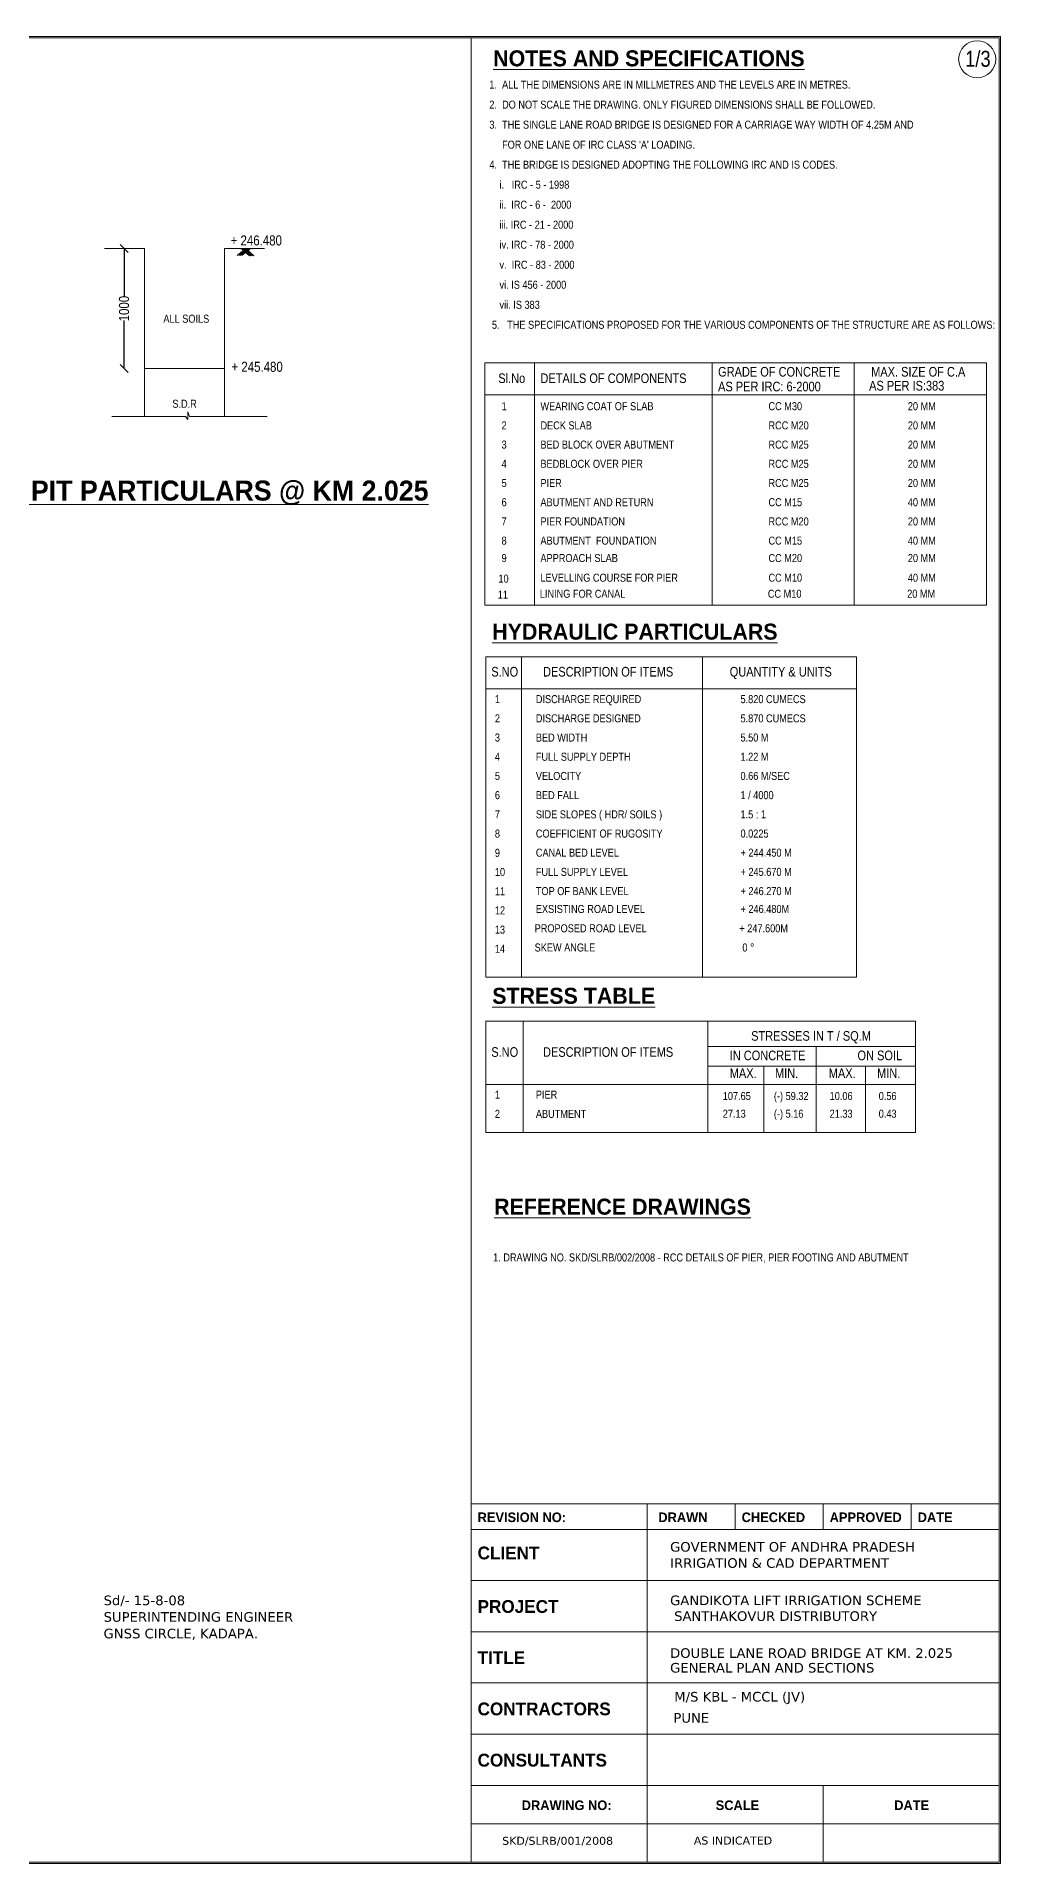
# Model space of a CAD drawing. Header units: millimetres. Extents: x 449734 to 511101, y -148614 to -102958.
# Drawn here: x 487007 to 511101, y -148614 to -102958 of the extents above; entities that cross this region are included whole.
import ezdxf
from ezdxf.enums import TextEntityAlignment as Align

# ---------------------------------------------------------------- set-up
doc = ezdxf.new("R2010")
doc.units = ezdxf.units.MM
doc.header["$LTSCALE"] = 300
doc.header["$MEASUREMENT"] = 0
doc.layers.add('MAIN', color=7, linetype='Continuous')
doc.styles.add('ARIAL NARROW', font='ARIALN.TTF', dxfattribs={"height": 250})
doc.styles.add('CITYBLUEPR', font='cityb___.ttf')
doc.styles.add('VERDANA', font='verdana.ttf')
doc.dimstyles.get("Standard").update_dxf_attribs({"dimtxt": 200, "dimasz": 200, "dimexe": 0.18, "dimexo": 0.0625, "dimgap": 0.09, "dimtad": 0, "dimdec": 0, "dimzin": 0, "dimdsep": 46, "dimtxsty": 'ARIAL NARROW', "dimcen": 0.0851, "dimdle": 0.1, "dimse1": 1, "dimse2": 1, "dimadec": 0, "dimazin": 0, "dimtfac": 1, "dimtdec": 0, "dimtofl": 0, "dimtmove": 0, "dimatfit": 3, "dimfxl": 1, "dimtolj": 1, "dimtzin": 0, "dimarcsym": 0})

# ---------------------------------------------------------------- blocks, each defined once
blk = doc.blocks.new('_Oblique')
at = {"color": 0, "linetype": 'ByBlock', "lineweight": -2}
blk.add_line((-0.5, -0.5), (0.5, 0.5), dxfattribs=at)
blk = doc.blocks.new('*D26')
at = {"layer": 'Defpoints', "color": 0, "lineweight": 9, "transparency": 16777216}
for p in [(489703, -108257), (489194, -111257), (489703, -111257)]:
    blk.add_point(p, dxfattribs=at)
at = {"layer": 'MAIN', "color": 0, "lineweight": -2, "transparency": 16777216}
for p, q in [((489194, -108257), (489194, -109461)), ((489194, -111257), (489194, -110053))]:
    blk.add_line(p, q, dxfattribs=at)
at = {"layer": 'MAIN', "color": 0, "lineweight": -2, "transparency": 16777216, "xscale": 200, "yscale": 200, "zscale": 200}
for p, rotation in [((489194, -108257), 90), ((489194, -111257), 270)]:
    blk.add_blockref('_Oblique', p, dxfattribs=dict(at, rotation=rotation))
at = {"layer": 'MAIN', "color": 0, "lineweight": 9, "transparency": 16777216, "insert": (489194, -109757), "char_height": 250, "attachment_point": 5, "rotation": 90, "style": 'ARIAL NARROW'}
blk.add_mtext('\\A1;1000', dxfattribs=at)

msp = doc.modelspace()

# ---------------------------------------------------------------- linework, layer by layer
at = {"color": 0, "linetype": 'ByBlock', "lineweight": 9}
for points in [[(449734.5, -102957.7), (511100.5, -102957.7), (511100.5, -148614.2), (449734.5, -148614.2)], [(449764.5, -102987.7), (511070.5, -102987.7), (511070.5, -148584.2), (449764.5, -148584.2)]]:
    msp.add_lwpolyline(points, close=True, dxfattribs=at)
at = {"layer": 'MAIN', "color": 0, "lineweight": 9}
for p, q in [((449764.5, -102987.7), (511070.5, -102987.7)), ((497870.5, -102987.7), (497870.5, -148584.2)), ((511070.5, -102987.7), (511070.5, -148584.2)), ((488702.8, -108256.8), (489702.8, -108256.8)), ((489702.8, -108256.8), (489702.8, -112454.9)), ((491702.8, -112454.9), (491702.8, -108256.8)), ((491702.8, -108256.8), (492702.8, -108256.8)), ((492241.2, -108257.1), (492020.9, -108433.2)), ((492279.9, -108257.1), (492059.5, -108433.2)), ((492279.8, -108257.1), (492059.5, -108433.2)), ((492318.5, -108257.1), (492098.1, -108433.2)), ((492318.5, -108257.1), (492098.1, -108433.2)), ((492123, -108256.8), (492328.9, -108439.3)), ((492357.1, -108257.1), (492136.8, -108433.2)), ((492161.3, -108256.8), (492369.6, -108441.3)), ((492164, -108259.1), (492365, -108437.2)), ((492200, -108257.1), (492405.7, -108439.3)), ((492241.2, -108257.1), (492442.3, -108435.2)), ((489702.8, -111256.8), (491702.8, -111256.8)), ((498209.1, -111111.4), (498209, -117168)), ((498209.1, -111111.4), (510755.5, -111111.4)), ((499455, -111111.4), (499455, -117168.5)), ((503895.1, -111111.4), (503895.1, -117168.5)), ((507445.5, -111111.4), (507445.5, -117168.5)), ((510755.5, -111111.4), (510755.5, -117168)), ((498209.1, -111911.4), (510755.5, -111911.4)), ((488890.5, -112454.9), (490731.2, -112454.9)), ((490832.7, -112454.9), (492775, -112454.9)), ((498209.5, -117069), (498209, -117068.5)), ((498209, -117168), (498209.5, -117168.5)), ((498209.5, -117168.5), (510755, -117168.5)), ((510755, -117168.5), (510755.5, -117168)), ((498235.6, -118463), (507500.6, -118463)), ((498235.6, -118463), (498235.6, -126463)), ((499125.3, -118463), (499125.3, -126463)), ((503656.3, -118463), (503656.3, -126463)), ((507500.6, -118463), (507500.6, -126463)), ((498235.6, -119263), (507500.6, -119263)), ((498235.6, -126463), (507500.6, -126463)), ((498235.6, -127564.4), (498235.6, -130345)), ((498235.6, -127564.4), (508975.8, -127564.4)), ((499167.7, -127564.4), (499167.7, -130345)), ((503785.8, -127564.4), (503785.8, -130345)), ((508975.8, -127564.4), (508975.8, -130345)), ((503785.8, -128199.5), (508975.8, -128199.5)), ((506497.3, -128199.5), (506497.3, -130345)), ((503785.8, -128686.4), (508975.8, -128686.4)), ((505183.9, -128686.4), (505183.9, -130345)), ((507726, -128686.4), (507726, -130345)), ((498235.6, -129147.7), (508975.8, -129147.7)), ((498235.6, -130345), (508975.8, -130345)), ((497870.5, -139624.2), (511070.5, -139624.2)), ((502270.5, -139624.2), (502270.5, -148584.2)), ((504470.5, -139624.2), (504470.5, -140264.2)), ((506670.5, -139624.2), (506670.5, -140264.2)), ((508870.5, -139624.2), (508870.5, -140264.2)), ((497870.5, -140264.2), (511070.5, -140264.2)), ((497870.5, -141544.2), (511070.5, -141544.2)), ((511070.5, -141544.2), (511070.5, -148584.2)), ((497870.5, -142824.2), (511070.5, -142824.2)), ((497870.5, -144104.2), (511070.5, -144104.2)), ((497870.5, -145384.2), (511070.5, -145384.2)), ((497870.5, -146664.2), (511070.5, -146664.2)), ((506670.5, -146664.2), (506670.5, -148584.2)), ((511070.5, -147624.2), (497870.5, -147624.2)), ((449764.5, -148584.2), (511070.5, -148584.2))]:
    msp.add_line(p, q, dxfattribs=at)
msp.add_lwpolyline([(490832.7, -112454.9), (490789, -112337.8), (490789, -112454.9), (490789, -112527.3), (490731.2, -112454.9)], dxfattribs=at)
msp.add_circle((510518.6, -103525), 463.3, dxfattribs=at)

# ---------------------------------------------------------------- texts
for s, height, style, p in [('%%UNOTES AND SPECIFICATIONS', 400, 'CITYBLUEPR', (498419.6, -103702.5)), ('1/3', 400, 'ARIAL NARROW', (510218.1, -103713.9)), ('+ 246.480', 250, 'ARIAL NARROW', (491858.9, -108177.6)), ('+ 245.480', 250, 'ARIAL NARROW', (491879.4, -111335.5)), ('Sl.No     ', 240, 'ARIAL NARROW', (498548.7, -111616.7)), ('DETAILS OF COMPONENTS', 240, 'ARIAL NARROW', (499602.2, -111616.7)), ('GRADE OF CONCRETE', 240, 'ARIAL NARROW', (504042.4, -111455.3)), ('MAX. SIZE OF C.A', 240, 'ARIAL NARROW', (507869, -111455.3)), ('AS PER IRC: 6-2000', 240, 'ARIAL NARROW', (504042.4, -111824.2)), ('AS PER IS:383', 240, 'ARIAL NARROW', (507817.6, -111803.8)), ('1', 200, 'ARIAL NARROW', (498630.6, -112295.5)), ('WEARING COAT OF SLAB', 200, 'ARIAL NARROW', (499602.2, -112295.5)), ('CC M30', 200, 'ARIAL NARROW', (505302.2, -112295.5)), ('20 MM', 200, 'ARIAL NARROW', (508785.3, -112295.5)), ('2', 200, 'ARIAL NARROW', (498630.6, -112775.5)), ('DECK SLAB', 200, 'ARIAL NARROW', (499602.2, -112775.5)), ('RCC M20', 200, 'ARIAL NARROW', (505302.2, -112775.5)), ('20 MM', 200, 'ARIAL NARROW', (508785.3, -112775.5)), ('3', 200, 'ARIAL NARROW', (498630.6, -113255.5)), ('BED BLOCK OVER ABUTMENT', 200, 'ARIAL NARROW', (499602.2, -113255.5)), ('RCC M25', 200, 'ARIAL NARROW', (505302.2, -113255.5)), ('20 MM', 200, 'ARIAL NARROW', (508785.3, -113255.5)), ('4', 200, 'ARIAL NARROW', (498630.6, -113735.5)), ('BEDBLOCK OVER PIER', 200, 'ARIAL NARROW', (499602.2, -113735.5)), ('RCC M25', 200, 'ARIAL NARROW', (505302.2, -113735.5)), ('20 MM', 200, 'ARIAL NARROW', (508785.3, -113735.5)), ('5', 200, 'ARIAL NARROW', (498630.6, -114215.5)), ('PIER', 200, 'ARIAL NARROW', (499602.2, -114215.5)), ('RCC M25', 200, 'ARIAL NARROW', (505302.2, -114215.5)), ('20 MM', 200, 'ARIAL NARROW', (508785.3, -114215.5)), ('6', 200, 'ARIAL NARROW', (498630.6, -114695.5)), ('ABUTMENT AND RETURN', 200, 'ARIAL NARROW', (499602.2, -114695.5)), ('CC M15', 200, 'ARIAL NARROW', (505302.2, -114695.5)), ('40 MM', 200, 'ARIAL NARROW', (508785.3, -114695.5)), ('7', 200, 'ARIAL NARROW', (498630.6, -115175.5)), ('PIER FOUNDATION', 200, 'ARIAL NARROW', (499602.2, -115175.5)), ('RCC M20', 200, 'ARIAL NARROW', (505302.2, -115175.5)), ('20 MM', 200, 'ARIAL NARROW', (508785.3, -115175.5)), ('8', 200, 'ARIAL NARROW', (498630.6, -115655.5)), ('ABUTMENT  FOUNDATION', 200, 'ARIAL NARROW', (499602.2, -115655.5)), ('CC M15', 200, 'ARIAL NARROW', (505302.2, -115655.5)), ('40 MM', 200, 'ARIAL NARROW', (508785.3, -115655.5)), ('9', 200, 'ARIAL NARROW', (498630.6, -116090.6)), ('APPROACH SLAB', 200, 'ARIAL NARROW', (499602.2, -116090.6)), ('CC M20', 200, 'ARIAL NARROW', (505302.2, -116090.6)), ('20 MM', 200, 'ARIAL NARROW', (508785.3, -116090.6)), ('10', 200, 'ARIAL NARROW', (498551.4, -116604.4)), ('LEVELLING COURSE FOR PIER', 200, 'ARIAL NARROW', (499602.2, -116581.8)), ('CC M10', 200, 'ARIAL NARROW', (505302.2, -116581.8)), ('40 MM', 200, 'ARIAL NARROW', (508785.3, -116581.8)), ('11', 200, 'ARIAL NARROW', (498535.4, -117005.3)), ('LINING FOR CANAL', 200, 'ARIAL NARROW', (499586.1, -116982.7)), ('CC M10', 200, 'ARIAL NARROW', (505286.1, -116982.7)), ('20 MM', 200, 'ARIAL NARROW', (508769.2, -116982.7)), ('%%UHYDRAULIC PARTICULARS', 400, 'CITYBLUEPR', (498397.1, -118029.7)), ('S.NO', 240, 'ARIAL NARROW', (498373.6, -118951.9)), ('DESCRIPTION OF ITEMS', 240, 'ARIAL NARROW', (499666.9, -118951.9)), ('QUANTITY & UNITS', 240, 'ARIAL NARROW', (504333.7, -118951.9)), ('1', 200, 'ARIAL NARROW', (498463.3, -119616.2)), ('DISCHARGE REQUIRED', 200, 'ARIAL NARROW', (499487.5, -119616.2)), ('5.820 CUMECS', 200, 'ARIAL NARROW', (504602.8, -119616.2)), ('2', 200, 'ARIAL NARROW', (498463.3, -120096.2)), ('DISCHARGE DESIGNED', 200, 'ARIAL NARROW', (499487.5, -120096.2)), ('5.870 CUMECS', 200, 'ARIAL NARROW', (504602.8, -120096.2)), ('3', 200, 'ARIAL NARROW', (498463.3, -120576.2)), ('BED WIDTH', 200, 'ARIAL NARROW', (499487.5, -120576.2)), ('5.50 M', 200, 'ARIAL NARROW', (504602.8, -120576.2)), ('4', 200, 'ARIAL NARROW', (498463.3, -121056.2)), ('FULL SUPPLY DEPTH', 200, 'ARIAL NARROW', (499487.5, -121056.2)), ('1.22 M', 200, 'ARIAL NARROW', (504602.8, -121056.2)), ('5', 200, 'ARIAL NARROW', (498463.3, -121536.2)), ('VELOCITY', 200, 'ARIAL NARROW', (499487.5, -121536.2)), ('0.66 M/SEC', 200, 'ARIAL NARROW', (504602.8, -121536.2)), ('6', 200, 'ARIAL NARROW', (498463.3, -122016.2)), ('BED FALL', 200, 'ARIAL NARROW', (499487.5, -122016.2)), ('1 / 4000', 200, 'ARIAL NARROW', (504602.8, -122016.2)), ('7', 200, 'ARIAL NARROW', (498463.3, -122496.2)), ('SIDE SLOPES ( HDR/ SOILS )', 200, 'ARIAL NARROW', (499487.5, -122496.2)), ('1.5 : 1', 200, 'ARIAL NARROW', (504602.8, -122496.2)), ('8', 200, 'ARIAL NARROW', (498463.3, -122976.2)), ('COEFFICIENT OF RUGOSITY', 200, 'ARIAL NARROW', (499487.5, -122976.2)), ('0.0225', 200, 'ARIAL NARROW', (504602.8, -122976.2)), ('9', 200, 'ARIAL NARROW', (498463.3, -123456.2)), ('CANAL BED LEVEL', 200, 'ARIAL NARROW', (499487.5, -123453.6)), ('+ 244.450 M  ', 200, 'ARIAL NARROW', (504602.6, -123453.6)), ('10', 200, 'ARIAL NARROW', (498463.3, -123936.2)), ('FULL SUPPLY LEVEL', 200, 'ARIAL NARROW', (499487.5, -123933.6)), ('+ 245.670 M  ', 200, 'ARIAL NARROW', (504602.6, -123933.6)), ('11', 200, 'ARIAL NARROW', (498463.3, -124416.2)), ('TOP OF BANK LEVEL', 200, 'ARIAL NARROW', (499487.5, -124413.6)), ('+ 246.270 M   ', 200, 'ARIAL NARROW', (504602.6, -124413.6)), ('12', 200, 'ARIAL NARROW', (498463.3, -124896.2)), ('EXSISTING ROAD LEVEL', 200, 'ARIAL NARROW', (499487.5, -124860.8)), ('+ 246.480M', 200, 'ARIAL NARROW', (504602.8, -124860.8)), ('13', 200, 'ARIAL NARROW', (498463.3, -125376.2)), ('PROPOSED ROAD LEVEL', 200, 'ARIAL NARROW', (499457.3, -125343.4)), ('+ 247.600M', 200, 'ARIAL NARROW', (504572.6, -125343.4)), ('14', 200, 'ARIAL NARROW', (498463.3, -125856.2)), ('SKEW ANGLE', 200, 'ARIAL NARROW', (499457.3, -125823.4)), ('0 %%D', 200, 'ARIAL NARROW', (504648.9, -125823.4)), ('%%USTRESS TABLE', 400, 'CITYBLUEPR', (498397.1, -127131.1)), ('       STRESSES IN T / SQ.M', 240, 'ARIAL NARROW', (504333.7, -128053.3)), ('S.NO', 240, 'ARIAL NARROW', (498373.6, -128455.5)), ('DESCRIPTION OF ITEMS', 240, 'ARIAL NARROW', (499666.9, -128455.5)), ('MAX.      MIN.          MAX.       MIN.', 240, 'ARIAL NARROW', (504333.7, -128984.8)), ('IN CONCRETE                 ON SOIL', 240, 'ARIAL NARROW', (504333.7, -128540.2)), ('1', 200, 'ARIAL NARROW', (498463.3, -129500.9)), ('PIER', 200, 'ARIAL NARROW', (499487.5, -129500.9)), ('107.65', 200, 'ARIAL NARROW', (504159.9, -129534.9)), ('(-) 59.32', 200, 'ARIAL NARROW', (505437.4, -129534.9)), ('10.06', 200, 'ARIAL NARROW', (506830.4, -129534.9)), ('0.56', 200, 'ARIAL NARROW', (508056.9, -129534.9)), ('2', 200, 'ARIAL NARROW', (498463.3, -129980.9)), ('ABUTMENT', 200, 'ARIAL NARROW', (499487.5, -129980.9)), ('27.13', 200, 'ARIAL NARROW', (504159.9, -129977.5)), ('(-) 5.16', 200, 'ARIAL NARROW', (505437.4, -129977.5)), ('21.33', 200, 'ARIAL NARROW', (506830.4, -129977.5)), ('0.43', 200, 'ARIAL NARROW', (508056.9, -129977.5)), ('%%UREFERENCE DRAWINGS', 400, 'CITYBLUEPR', (498443.8, -132400.1)), ('1. DRAWING NO. SKD/SLRB/002/2008 - RCC DETAILS OF PIER, PIER FOOTING AND ABUTMENT', 200, 'ARIAL NARROW', (498419.1, -133569.2)), ('REVISION NO:', 240, 'CITYBLUEPR', (498031, -140083.1)), ('DRAWN', 240, 'CITYBLUEPR', (502548.7, -140083.1)), ('CHECKED', 240, 'CITYBLUEPR', (504631, -140083.1)), ('APPROVED', 240, 'CITYBLUEPR', (506831, -140083.1)), ('DATE', 240, 'CITYBLUEPR', (509031, -140083.1)), ('GOVERNMENT OF ANDHRA PRADESH', 240, 'VERDANA', (502842.6, -140821.6)), ('CLIENT', 320, 'CITYBLUEPR', (498031, -141014.8)), ('IRRIGATION & CAD DEPARTMENT', 240, 'VERDANA', (502842.6, -141226.1)), ('Sd/- 15-8-08', 240, 'VERDANA', (488683.6, -142159.1)), ('GANDIKOTA LIFT IRRIGATION SCHEME', 240, 'VERDANA', (502842.6, -142159.1)), ('SUPERINTENDING ENGINEER', 240, 'VERDANA', (488683.6, -142573.6)), ('PROJECT', 320, 'CITYBLUEPR', (498031, -142352.3)), ('SANTHAKOVUR DISTRIBUTORY ', 240, 'VERDANA', (502944.4, -142552.1)), ('GNSS CIRCLE, KADAPA.', 240, 'VERDANA', (488683.6, -142988.6)), ('TITLE', 320, 'CITYBLUEPR', (498031, -143632.3)), ('DOUBLE LANE ROAD BRIDGE AT KM. 2.025', 240, 'VERDANA', (502842.6, -143476.4)), ('GENERAL PLAN AND SECTIONS', 240, 'VERDANA', (502842.6, -143843.6)), ('CONTRACTORS', 320, 'CITYBLUEPR', (498031, -144912.3)), ('M/S KBL - MCCL (JV)', 240, 'VERDANA', (502946.8, -144567.6)), ('PUNE', 240, 'VERDANA', (502925.8, -145095.2)), ('CONSULTANTS', 320, 'CITYBLUEPR', (498031, -146192.3)), ('DRAWING NO:', 240, 'CITYBLUEPR', (499134, -147279.4)), ('SCALE', 240, 'CITYBLUEPR', (503982.4, -147279.4)), ('DATE', 240, 'CITYBLUEPR', (508444.7, -147279.4)), ('SKD/SLRB/001/2008', 200, 'VERDANA', (498646.8, -148147.6)), ('AS INDICATED', 200, 'VERDANA', (503435.8, -148141.3))]:
    msp.add_text(s, height=height, dxfattribs=dict(at, style=style)).set_placement(p)
at = {"layer": 'MAIN', "color": 0, "lineweight": 9, "style": 'CITYBLUEPR'}
msp.add_text('%%UTRAIL PIT PARTICULARS @ KM 2.025', height=500, dxfattribs=at).set_placement((490758.3, -114554.5), align=Align.CENTER)
at = {"layer": 'MAIN', "color": 0, "lineweight": 9, "insert": (498324.9, -104059.6), "char_height": 200, "width": 15776.667, "attachment_point": 1, "line_spacing_factor": 1.5, "style": 'CITYBLUEPR'}
msp.add_mtext("{\\fArial Narrow|b0|i0|c0|p34;1.  ALL THE DIMENSIONS ARE IN MILLMETRES AND THE LEVELS ARE IN METRES.\\P2.  DO NOT SCALE THE DRAWING. ONLY FIGURED DIMENSIONS SHALL BE FOLLOWED.\\P3.  THE SINGLE LANE ROAD BRIDGE IS DESIGNED FOR A CARRIAGE WAY WIDTH OF 4.25M AND\\P     FOR ONE LANE OF IRC CLASS 'A' LOADING.\\P4.  THE BRIDGE IS DESIGNED ADOPTING THE FOLLOWING IRC AND IS CODES.\\P    i.   IRC - 5 - 1998\\P    ii.  IRC - 6 -  2000\\P    iii. IRC - 21 - 2000\\P    iv. IRC - 78 - 2000\\P    v.  IRC - 83 - 2000\\P    vi. IS 456 - 2000\\P    vii. IS 383\\P 5.   THE SPECIFICATIONS PROPOSED FOR THE VARIOUS COMPONENTS OF THE STRUCTURE ARE AS FOLLOWS:}", dxfattribs=at)
at = {"layer": 'MAIN', "color": 0, "lineweight": 9, "char_height": 200, "attachment_point": 4, "style": 'ARIAL NARROW'}
for s, insert in [('\\PALL SOILS', (490178, -109844.8)), ('S.D.R', (490402.5, -112136.2))]:
    msp.add_mtext(s, dxfattribs=dict(at, insert=insert))

# ---------------------------------------------------------------- dimensions: what is measured, and where the dimension line sits
at = {"layer": 'MAIN', "color": 0, "lineweight": 9}
dim = msp.add_linear_dim(base=(489194.1, -111256.8), p1=(489702.8, -108256.8), p2=(489702.8, -111256.8), angle=90, text='1000', dimstyle='Standard', override={"dimtxt": 250, "dimblk1": 'Oblique', "dimblk2": 'Oblique', "dimsah": 1}, dxfattribs=at)
dim.commit()
dim.dimension.update_dxf_attribs({"geometry": '*D26', "text_midpoint": (489194.1, -109756.8)})

doc.saveas('drawing.dxf')
